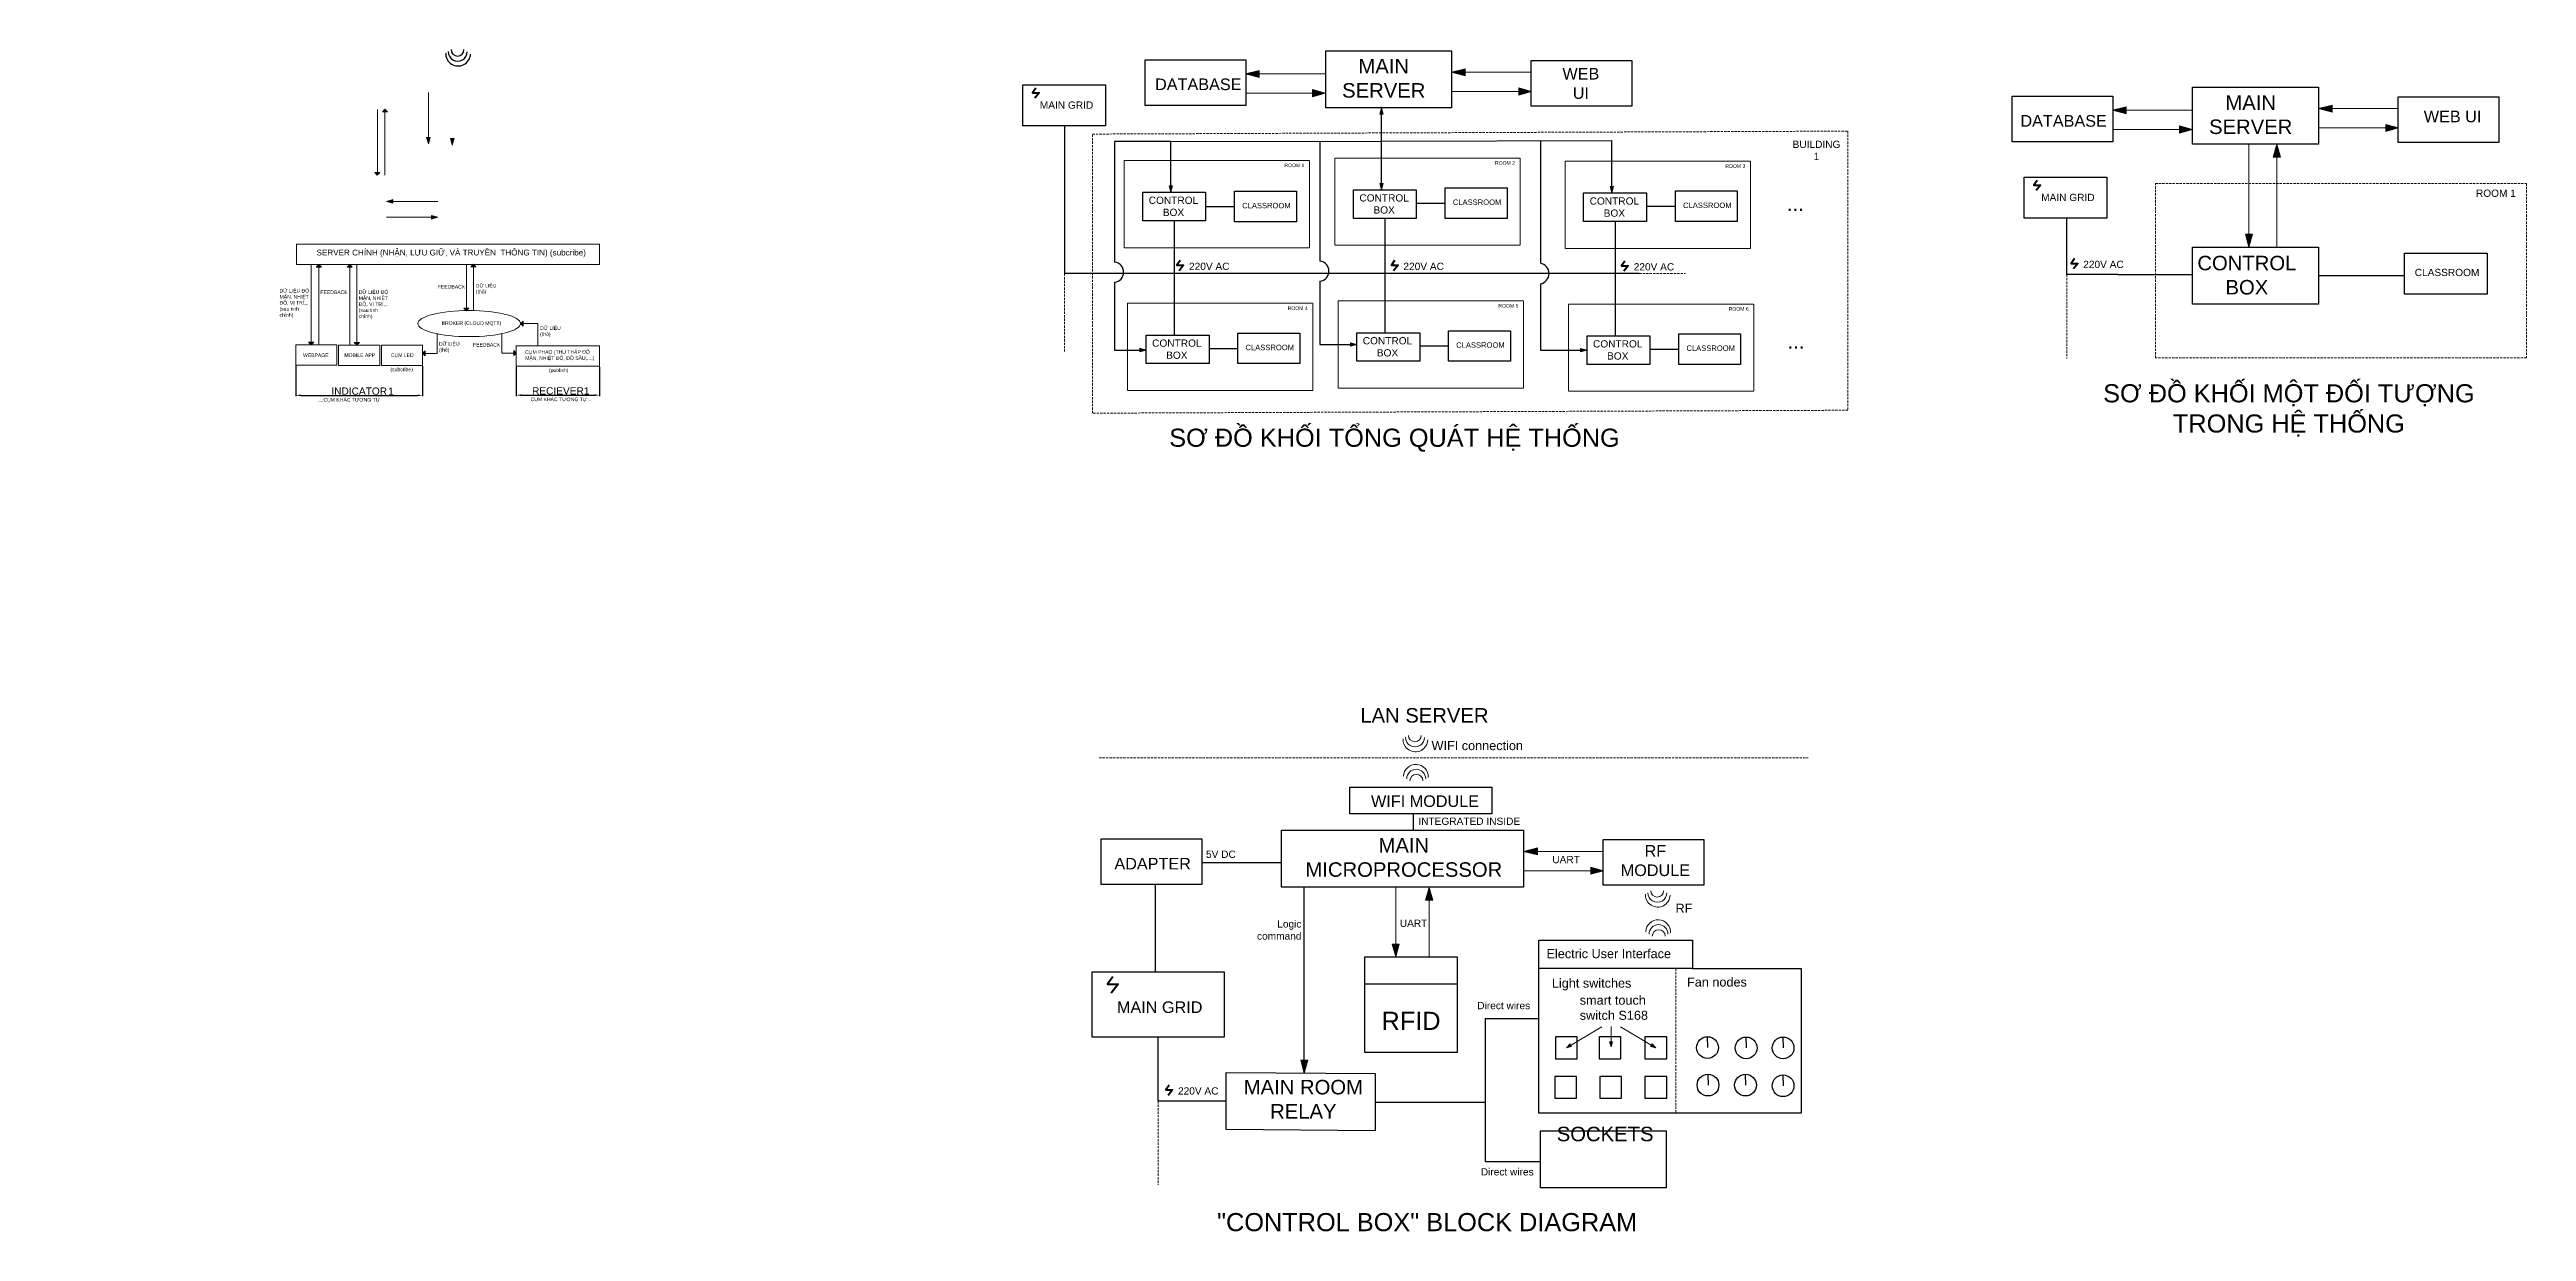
# Model space of a CAD drawing. Header units: millimetres. Extents: x 2894 to 6312, y 679 to 2309.
import ezdxf

# ---------------------------------------------------------------- set-up
doc = ezdxf.new("R2010")
doc.units = ezdxf.units.MM
doc.linetypes.add('DASHED', pattern=[0.75, 0.5, -0.25])
doc.linetypes.add('HIDDEN2', pattern=[4.7625, 3.175, -1.5875])
doc.styles.get("Standard").update_dxf_attribs({"font": 'arial.ttf'})
doc.dimstyles.new('ISO-25', dxfattribs={"dimtxt": 2.5, "dimasz": 2.5, "dimexe": 1.25, "dimexo": 0.625, "dimtad": 1, "dimtxsty": 'Standard', "dimcen": 2.5, "dimadec": 0, "dimazin": 0, "dimtfac": 1, "dimtmove": 0, "dimatfit": 3, "dimfxl": 1, "dimarcsym": 0})
pattern_1 = [(0, (0, 56.209), (0, 6.985), [5.08, -1.905]), (90, (0, 56.209), (-6.985, 4e-16), [5.08, -1.905])]
pattern_2 = [(90, (0, -11.1318), (-1.27, 2e-16), [])]

# ---------------------------------------------------------------- blocks, each defined once
blk = doc.blocks.new('*D31')
at = {"color": 0, "lineweight": -2, "transparency": 16777216}
for p, q in [((3233.5, 1873), (3233.5, 1831)), ((3408.5, 1873), (3408.5, 1831)), ((3240.5, 1832.2), (3401.5, 1832.2))]:
    blk.add_line(p, q, dxfattribs=at)
at = {"color": 0, "transparency": 16777216}
for points in [[(3240.5, 1833.4), (3240.5, 1831.1), (3233.5, 1832.2)], [(3401.5, 1833.4), (3401.5, 1831.1), (3408.5, 1832.2)]]:
    blk.add_solid(points, dxfattribs=at)
at = {"layer": 'Defpoints', "color": 0, "transparency": 16777216}
for p in [(3233.5, 1873.7), (3408.5, 1873.7), (3408.5, 1832.2)]:
    blk.add_point(p, dxfattribs=at)
at = {"color": 0, "lineweight": 5, "transparency": 16777216, "insert": (3321, 1838), "char_height": 10, "attachment_point": 5}
blk.add_mtext('INDICATOR', dxfattribs=at)
blk = doc.blocks.new('*D32')
at = {"color": 0, "lineweight": -2, "transparency": 16777216}
for p, q in [((3537.7, 1871.7), (3537.7, 1831.3)), ((3652.8, 1871.7), (3652.8, 1831.3)), ((3544.7, 1832.5), (3645.8, 1832.5))]:
    blk.add_line(p, q, dxfattribs=at)
at = {"color": 0, "transparency": 16777216}
for points in [[(3544.7, 1833.7), (3544.7, 1831.4), (3537.7, 1832.5)], [(3645.8, 1833.7), (3645.8, 1831.4), (3652.8, 1832.5)]]:
    blk.add_solid(points, dxfattribs=at)
at = {"layer": 'Defpoints', "color": 0, "transparency": 16777216}
for p in [(3537.7, 1872.3), (3652.8, 1872.3), (3652.8, 1832.5)]:
    blk.add_point(p, dxfattribs=at)
at = {"color": 0, "lineweight": 5, "transparency": 16777216, "insert": (3595.2, 1838.3), "char_height": 10, "attachment_point": 5}
blk.add_mtext('RECIEVER', dxfattribs=at)

msp = doc.modelspace()

# ---------------------------------------------------------------- hatches: boundary and pattern name
at = {"lineweight": 5}
h = msp.add_hatch(color=256, dxfattribs=at)
h.dxf.hatch_style = 1
h.paths.add_polyline_path([(4563.039, 2270.592), (4544.021, 2275.633), (4563.039, 2275.633)])
h.paths.add_polyline_path([(4563.039, 2275.633), (4544.021, 2275.633), (4563.039, 2280.497)])
h = msp.add_hatch(color=256, dxfattribs=at)
h.dxf.hatch_style = 1
h.paths.add_polyline_path([(4847.428, 2272.826), (4828.41, 2277.867), (4847.428, 2277.867)])
h.paths.add_polyline_path([(4847.428, 2277.867), (4828.41, 2277.867), (4847.428, 2282.731)])
h = msp.add_hatch(color=256, dxfattribs=at)
h.dxf.hatch_style = 1
h.paths.add_polyline_path([(4921.134, 2256.344), (4938.766, 2251.302), (4921.134, 2251.302)])
h.paths.add_polyline_path([(4921.134, 2251.302), (4938.766, 2251.302), (4921.134, 2246.439)])
h = msp.add_hatch(color=256, dxfattribs=at)
h.dxf.hatch_style = 1
h.paths.add_polyline_path([(3360.073, 2223.246), (3356.537, 2226.781), (3356.537, 2223.246)])
h.paths.add_polyline_path([(3356.537, 2223.246), (3356.537, 2226.781), (3353.001, 2223.246)])
h = msp.add_hatch(color=256, dxfattribs=at)
h.dxf.hatch_style = 1
h.paths.add_polyline_path([(4636.745, 2254.11), (4654.377, 2249.068), (4636.745, 2249.068)])
h.paths.add_polyline_path([(4636.745, 2249.068), (4654.377, 2249.068), (4636.745, 2244.205)])
h = msp.add_hatch(color=256, dxfattribs=at)
h.dxf.hatch_style = 1
h.paths.add_polyline_path([(4729.132, 2219.87), (4731.653, 2228.685), (4731.653, 2219.87)])
h.paths.add_polyline_path([(4731.653, 2219.87), (4731.653, 2228.685), (4734.085, 2219.87)])
h = msp.add_hatch(color=256, dxfattribs=at)
h.dxf.hatch_style = 1
h.paths.add_polyline_path([(5759.396, 2220.415), (5740.378, 2225.456), (5759.396, 2225.456)])
h.paths.add_polyline_path([(5759.396, 2225.456), (5740.378, 2225.456), (5759.396, 2230.32)])
h = msp.add_hatch(color=256, dxfattribs=at)
h.dxf.hatch_style = 1
h.paths.add_polyline_path([(6043.785, 2222.649), (6024.767, 2227.69), (6043.785, 2227.69)])
h.paths.add_polyline_path([(6043.785, 2227.69), (6024.767, 2227.69), (6043.785, 2232.554)])
h = msp.add_hatch(color=256, dxfattribs=at)
h.dxf.hatch_style = 1
h.paths.add_polyline_path([(3418.95, 2187.873), (3416.429, 2179.057), (3416.429, 2187.873)])
h.paths.add_polyline_path([(3416.429, 2187.873), (3416.429, 2179.057), (3413.998, 2187.873)])
h = msp.add_hatch(color=256, dxfattribs=at)
h.dxf.hatch_style = 1
h.paths.add_polyline_path([(5833.102, 2203.933), (5850.734, 2198.891), (5833.102, 2198.891)])
h.paths.add_polyline_path([(5833.102, 2198.891), (5850.734, 2198.891), (5833.102, 2194.028)])
h = msp.add_hatch(color=256, dxfattribs=at)
h.dxf.hatch_style = 1
h.paths.add_polyline_path([(6117.491, 2206.167), (6135.123, 2201.125), (6117.491, 2201.125)])
h.paths.add_polyline_path([(6117.491, 2201.125), (6135.123, 2201.125), (6117.491, 2196.262)])
h = msp.add_hatch(color=256, dxfattribs=at)
h.dxf.hatch_style = 1
h.paths.add_polyline_path([(3452.024, 2186.34), (3449.503, 2177.524), (3449.503, 2186.34)])
h.paths.add_polyline_path([(3449.503, 2186.34), (3449.503, 2177.524), (3447.072, 2186.34)])
h = msp.add_hatch(color=256, dxfattribs=at)
h.dxf.hatch_style = 1
h.paths.add_polyline_path([(5962.206, 2160.877), (5967.248, 2178.508), (5967.248, 2160.877)])
h.paths.add_polyline_path([(5967.248, 2160.877), (5967.248, 2178.508), (5972.111, 2160.877)])
h = msp.add_hatch(color=256, dxfattribs=at)
h.dxf.hatch_style = 1
h.paths.add_polyline_path([(3349.496, 2139.486), (3345.96, 2135.951), (3345.96, 2139.486)])
h.paths.add_polyline_path([(3345.96, 2139.486), (3345.96, 2135.951), (3342.425, 2139.486)])
h = msp.add_hatch(color=256, dxfattribs=at)
h.dxf.hatch_style = 1
h.paths.add_polyline_path([(4443.606, 2121.178), (4441.085, 2112.362), (4441.085, 2121.178)])
h.paths.add_polyline_path([(4441.085, 2121.178), (4441.085, 2112.362), (4438.653, 2121.178)])
h = msp.add_hatch(color=256, dxfattribs=at)
h.dxf.hatch_style = 1
h.paths.add_polyline_path([(4734.319, 2124.459), (4731.798, 2115.643), (4731.798, 2124.459)])
h.paths.add_polyline_path([(4731.798, 2124.459), (4731.798, 2115.643), (4729.367, 2124.459)])
h = msp.add_hatch(color=256, dxfattribs=at)
h.dxf.hatch_style = 1
h.paths.add_polyline_path([(5052.062, 2120.169), (5049.542, 2111.353), (5049.542, 2120.169)])
h.paths.add_polyline_path([(5049.542, 2120.169), (5049.542, 2111.353), (5047.11, 2120.169)])
h = msp.add_hatch(color=256, dxfattribs=at)
h.dxf.hatch_style = 1
h.paths.add_polyline_path([(3367.637, 2097.214), (3358.821, 2099.734), (3367.637, 2099.734)])
h.paths.add_polyline_path([(3367.637, 2099.734), (3358.821, 2099.734), (3367.637, 2102.166)])
h = msp.add_hatch(color=256, dxfattribs=at)
h.dxf.hatch_style = 1
h.paths.add_polyline_path([(3420.87, 2080.374), (3429.686, 2077.853), (3420.87, 2077.853)])
h.paths.add_polyline_path([(3420.87, 2077.853), (3429.686, 2077.853), (3420.87, 2075.421)])
h = msp.add_hatch(color=256, dxfattribs=at)
h.dxf.hatch_style = 1
h.paths.add_polyline_path([(5933.85, 2054.409), (5928.808, 2036.778), (5928.808, 2054.409)])
h.paths.add_polyline_path([(5928.808, 2054.409), (5928.808, 2036.778), (5923.944, 2054.409)])
h = msp.add_hatch()
h.set_pattern_fill('ANGLE', color=256)
h.set_pattern_definition(pattern_1)
h.paths.add_polyline_path([(2894.459, 2025.224), (2894.091, 2025.311), (2894.077, 2025.311), (2894.077, 2023.311)])
h.paths.add_polyline_path([(2894.077, 2025.311), (2893.677, 2025.311), (2894.077, 2023.311)])
h = msp.add_hatch()
h.set_pattern_fill('ANGLE', color=256)
h.set_pattern_definition(pattern_1)
h.paths.add_polyline_path([(2910.678, 2033.32), (2911.078, 2033.32), (2911.078, 2035.32)])
h.paths.add_polyline_path([(2911.078, 2035.32), (2911.078, 2033.32), (2911.478, 2033.32)])
h = msp.add_hatch()
h.set_pattern_fill('ANGLE', color=256)
h.set_pattern_definition([(0, (0, 28.958), (0, 6.985), [5.08, -1.905]), (90, (0, 28.958), (-6.985, 4e-16), [5.08, -1.905])])
h.paths.add_polyline_path([(3188.168, 2015.073), (3187.368, 2015.073), (3187.768, 2013.073)])
h = msp.add_hatch(color=256, dxfattribs=at)
h.dxf.hatch_style = 1
h.paths.add_polyline_path([(3268.84, 2009.107), (3265.304, 2012.643), (3265.304, 2009.107)])
h.paths.add_polyline_path([(3265.304, 2009.107), (3265.304, 2012.643), (3261.769, 2009.107)])
h = msp.add_hatch(color=256, dxfattribs=at)
h.dxf.hatch_style = 1
h.paths.add_polyline_path([(3311.44, 2009.107), (3307.904, 2012.643), (3307.904, 2009.107)])
h.paths.add_polyline_path([(3307.904, 2009.107), (3307.904, 2012.643), (3304.369, 2009.107)])
h = msp.add_hatch(color=256, dxfattribs=at)
h.dxf.hatch_style = 1
h.paths.add_polyline_path([(3482.172, 2009.476), (3478.637, 2013.012), (3478.637, 2009.476)])
h.paths.add_polyline_path([(3478.637, 2009.476), (3478.637, 2013.012), (3475.101, 2009.476)])
h = msp.add_hatch(color=256, dxfattribs=at)
h.dxf.hatch_style = 1
h.paths.add_polyline_path([(3472.512, 1952.54), (3468.976, 1949.004), (3468.976, 1952.54)])
h.paths.add_polyline_path([(3468.976, 1952.54), (3468.976, 1949.004), (3465.441, 1952.54)])
h = msp.add_hatch(color=256, dxfattribs=at)
h.dxf.hatch_style = 1
h.paths.add_polyline_path([(3547.184, 1934.76), (3543.648, 1931.225), (3547.184, 1931.225)])
h.paths.add_polyline_path([(3547.184, 1931.225), (3543.648, 1931.225), (3547.184, 1927.689)])
h = msp.add_hatch(color=256, dxfattribs=at)
h.dxf.hatch_style = 1
h.paths.add_polyline_path([(3258.263, 1905.467), (3254.728, 1901.931), (3254.728, 1905.467)])
h.paths.add_polyline_path([(3254.728, 1905.467), (3254.728, 1901.931), (3251.192, 1905.467)])
h = msp.add_hatch()
h.set_pattern_fill('ANSI31', color=256, scale=0.4, angle=45)
h.set_pattern_definition(pattern_2)
h.paths.add_polyline_path([(3289.434, 1905.858), (3280.934, 1905.858), (3280.934, 1899.625), (3289.434, 1899.625), (3297.934, 1899.625), (3314.934, 1899.625), (3314.934, 1905.858)], flags=16)
h.paths.add_polyline_path([(3289.434, 1905.858), (3280.934, 1905.858), (3280.934, 1899.625), (3289.434, 1899.625), (3314.934, 1899.625), (3314.934, 1905.858)])
h = msp.add_hatch()
h.set_pattern_fill('ANSI31', color=256, scale=0.4, angle=45)
h.set_pattern_definition(pattern_2)
h.paths.add_polyline_path([(3314.934, 1899.625), (3314.934, 1905.858), (3289.434, 1905.858), (3280.934, 1905.858), (3280.934, 1899.625), (3289.434, 1899.625), (3297.934, 1899.625)], flags=17)
h.paths.add_polyline_path([(3314.934, 1899.625), (3314.934, 1905.858), (3289.434, 1905.858), (3280.934, 1905.858), (3280.934, 1899.625), (3289.434, 1899.625)], flags=17)
h = msp.add_hatch(color=256, dxfattribs=at)
h.dxf.hatch_style = 1
h.paths.add_polyline_path([(3321.278, 1905.26), (3317.743, 1901.724), (3317.743, 1905.26)])
h.paths.add_polyline_path([(3317.743, 1905.26), (3317.743, 1901.724), (3314.207, 1905.26)])
h = msp.add_hatch(color=256, dxfattribs=at)
h.dxf.hatch_style = 1
h.paths.add_polyline_path([(3412, 1893.724), (3408.465, 1890.188), (3412, 1890.188)])
h.paths.add_polyline_path([(3412, 1890.188), (3408.465, 1890.188), (3412, 1886.653)])
h = msp.add_hatch(color=256, dxfattribs=at)
h.dxf.hatch_style = 1
h.paths.add_polyline_path([(3534.181, 1894.139), (3537.716, 1890.603), (3534.181, 1890.603)])
h.paths.add_polyline_path([(3534.181, 1890.603), (3537.716, 1890.603), (3534.181, 1887.068)])
h = msp.add_hatch(color=256, dxfattribs=at)
h.dxf.hatch_style = 1
h.paths.add_polyline_path([(4398.092, 1897.188), (4406.908, 1894.668), (4398.092, 1894.668)])
h.paths.add_polyline_path([(4398.092, 1894.668), (4406.908, 1894.668), (4398.092, 1892.236)])
h = msp.add_hatch(color=256, dxfattribs=at)
h.dxf.hatch_style = 1
h.paths.add_polyline_path([(4688.782, 1904.83), (4697.598, 1902.31), (4688.782, 1902.31)])
h.paths.add_polyline_path([(4688.782, 1902.31), (4697.598, 1902.31), (4688.782, 1899.878)])
h = msp.add_hatch(color=256, dxfattribs=at)
h.dxf.hatch_style = 1
h.paths.add_polyline_path([(5006.584, 1897.087), (5015.4, 1894.567), (5006.584, 1894.567)])
h.paths.add_polyline_path([(5006.584, 1894.567), (5015.4, 1894.567), (5006.584, 1892.135)])
at = {"ltscale": 0.3}
h = msp.add_hatch(dxfattribs=at)
h.set_pattern_fill('ANGLE', color=256)
h.set_pattern_definition([(0, (-223.854, 351.713), (0, 6.985), [5.08, -1.905]), (90, (-223.854, 351.713), (-6.985, 4e-16), [5.08, -1.905])])
h.paths.add_polyline_path([(3247.48, 1775.707), (3246.916, 1775.575), (3247.662, 1773.893)])
h = msp.add_hatch(dxfattribs=at)
h.set_pattern_fill('ANGLE', color=256)
h.set_pattern_definition([(0, (-204.854, 351.713), (0, 6.985), [5.08, -1.905]), (90, (-204.854, 351.713), (-6.985, 4e-16), [5.08, -1.905])])
h.paths.add_polyline_path([(3266.48, 1775.707), (3265.916, 1775.575), (3266.662, 1773.893)])
at = {"lineweight": 5}
h = msp.add_hatch(color=256, dxfattribs=at)
h.dxf.hatch_style = 1
h.paths.add_polyline_path([(4946.818, 1198.062), (4927.799, 1203.104), (4946.818, 1203.104)])
h.paths.add_polyline_path([(4946.818, 1203.104), (4927.799, 1203.104), (4946.818, 1207.967)])
h = msp.add_hatch(color=256, dxfattribs=at)
h.dxf.hatch_style = 1
h.paths.add_polyline_path([(5020.524, 1181.58), (5038.156, 1176.539), (5020.524, 1176.539)])
h.paths.add_polyline_path([(5020.524, 1176.539), (5038.156, 1176.539), (5020.524, 1171.675)])
h = msp.add_hatch(color=256, dxfattribs=at)
h.dxf.hatch_style = 1
h.paths.add_polyline_path([(4792.448, 1135.903), (4797.489, 1153.535), (4797.489, 1135.903)])
h.paths.add_polyline_path([(4797.489, 1135.903), (4797.489, 1153.535), (4802.353, 1135.903)])
h = msp.add_hatch(color=256, dxfattribs=at)
h.dxf.hatch_style = 1
h.paths.add_polyline_path([(4756.449, 1075.23), (4751.407, 1057.598), (4751.407, 1075.23)])
h.paths.add_polyline_path([(4751.407, 1075.23), (4751.407, 1057.598), (4746.543, 1075.23)])
h = msp.add_hatch(color=256, dxfattribs=at)
h.dxf.hatch_style = 1
h.paths.add_polyline_path([(4993.991, 934.079), (4986.898, 932.209), (4992.961, 935.812)])
h.paths.add_polyline_path([(4992.961, 935.812), (4986.898, 932.209), (4991.967, 937.485)])
h = msp.add_hatch(color=256, dxfattribs=at)
h.dxf.hatch_style = 1
h.paths.add_polyline_path([(5050.558, 940.466), (5048.542, 933.413), (5048.542, 940.466)])
h.paths.add_polyline_path([(5048.542, 940.466), (5048.542, 933.413), (5046.596, 940.466)])
h = msp.add_hatch(color=256, dxfattribs=at)
h.dxf.hatch_style = 1
h.paths.add_polyline_path([(5103.092, 934.079), (5110.185, 932.209), (5104.122, 935.812)])
h.paths.add_polyline_path([(5104.122, 935.812), (5110.185, 932.209), (5105.116, 937.485)])
h = msp.add_hatch(color=256, dxfattribs=at)
h.dxf.hatch_style = 1
h.paths.add_polyline_path([(4630.113, 914.97), (4625.071, 897.338), (4625.071, 914.97)])
h.paths.add_polyline_path([(4625.071, 914.97), (4625.071, 897.338), (4620.208, 914.97)])

# ---------------------------------------------------------------- linework, layer by layer
for p, q in [((4544.021, 2275.633), (4563.039, 2280.508)), ((4544.021, 2275.633), (4654.377, 2275.633)), ((4544.021, 2275.633), (4563.039, 2270.758)), ((4563.039, 2280.508), (4563.039, 2270.758)), ((4828.41, 2277.867), (4847.428, 2282.742)), ((4828.41, 2277.867), (4938.766, 2277.867)), ((4828.41, 2277.867), (4847.428, 2272.992)), ((4847.428, 2282.742), (4847.428, 2272.992)), ((4938.766, 2251.302), (4921.134, 2256.177)), ((4921.134, 2246.427), (4921.134, 2256.177)), ((3346.044, 2135.797), (3346.044, 2226.662)), ((3356.537, 2226.781), (3353.001, 2223.246)), ((3353.001, 2223.246), (3360.073, 2223.246)), ((3356.478, 2135.916), (3356.478, 2226.412)), ((3356.537, 2226.781), (3360.073, 2223.246)), ((3416.429, 2179.057), (3416.429, 2249.923)), ((4654.377, 2249.068), (4544.021, 2249.068)), ((4654.377, 2249.068), (4636.745, 2253.943)), ((4636.745, 2244.193), (4636.745, 2253.943)), ((4654.377, 2249.068), (4636.745, 2244.193)), ((4731.653, 2228.685), (4729.216, 2219.87)), ((4731.653, 2228.685), (4734.091, 2219.87)), ((4938.766, 2251.302), (4828.41, 2251.302)), ((4938.766, 2251.302), (4921.134, 2246.427)), ((5740.378, 2225.456), (5759.396, 2230.331)), ((5740.378, 2225.456), (5850.734, 2225.456)), ((5740.378, 2225.456), (5759.396, 2220.581)), ((5759.396, 2230.331), (5759.396, 2220.581)), ((6024.767, 2227.69), (6043.785, 2232.565)), ((6024.767, 2227.69), (6135.123, 2227.69)), ((6024.767, 2227.69), (6043.785, 2222.815)), ((6043.785, 2232.565), (6043.785, 2222.815)), ((3416.429, 2179.057), (3413.992, 2187.873)), ((3413.992, 2187.873), (3418.867, 2187.873)), ((3416.429, 2179.057), (3418.867, 2187.873)), ((4734.091, 2219.87), (4729.216, 2219.87)), ((5850.734, 2198.891), (5740.378, 2198.891)), ((5850.734, 2198.891), (5833.102, 2203.766)), ((5833.102, 2194.016), (5833.102, 2203.766)), ((5850.734, 2198.891), (5833.102, 2194.016)), ((6135.123, 2201.125), (6024.767, 2201.125)), ((6135.123, 2201.125), (6117.491, 2206)), ((6117.491, 2196.25), (6117.491, 2206)), ((6135.123, 2201.125), (6117.491, 2196.25)), ((3449.503, 2177.524), (3447.066, 2186.34)), ((3447.066, 2186.34), (3451.941, 2186.34)), ((3449.503, 2177.524), (3451.941, 2186.34)), ((5928.808, 2036.778), (5928.808, 2178.508)), ((5967.248, 2178.508), (5962.373, 2160.877)), ((5972.123, 2160.877), (5962.373, 2160.877)), ((5967.248, 2178.508), (5967.248, 2036.778)), ((5967.248, 2178.508), (5972.123, 2160.877)), ((3345.96, 2135.951), (3342.425, 2139.486)), ((3342.425, 2139.486), (3349.496, 2139.486)), ((3345.96, 2135.951), (3349.496, 2139.486)), ((4441.085, 2112.362), (4438.648, 2121.178)), ((4438.648, 2121.178), (4443.523, 2121.178)), ((4441.085, 2112.362), (4443.523, 2121.178)), ((4731.798, 2115.643), (4729.361, 2124.459)), ((4729.361, 2124.459), (4734.236, 2124.459)), ((4731.798, 2115.643), (4734.236, 2124.459)), ((5049.542, 2111.353), (5047.104, 2120.169)), ((5047.104, 2120.169), (5051.979, 2120.169)), ((5049.542, 2111.353), (5051.979, 2120.169)), ((3358.821, 2099.734), (3367.637, 2102.172)), ((3358.821, 2099.734), (3429.686, 2099.734)), ((3358.821, 2099.734), (3367.637, 2097.297)), ((3367.637, 2102.172), (3367.637, 2097.297)), ((3429.686, 2077.853), (3358.821, 2077.853)), ((3429.686, 2077.853), (3420.87, 2080.29)), ((3420.87, 2075.415), (3420.87, 2080.29)), ((3429.686, 2077.853), (3420.87, 2075.415)), ((5928.808, 2036.778), (5923.933, 2054.409)), ((5923.933, 2054.409), (5933.683, 2054.409)), ((5928.808, 2036.778), (5933.683, 2054.409)), ((3254.811, 1901.777), (3254.811, 2012.643)), ((3265.304, 2012.643), (3261.769, 2009.107)), ((3261.769, 2009.107), (3268.84, 2009.107)), ((3265.246, 1901.777), (3265.246, 2012.274)), ((3265.304, 2012.643), (3268.84, 2009.107)), ((3307.904, 2012.643), (3304.369, 2009.107)), ((3304.369, 2009.107), (3311.44, 2009.107)), ((3307.846, 1901.57), (3307.846, 2012.274)), ((3307.904, 2012.643), (3311.44, 2009.107)), ((3317.826, 1901.57), (3317.826, 2012.643)), ((3469.06, 1948.85), (3469.06, 2012.643)), ((3478.637, 2013.012), (3475.101, 2009.476)), ((3475.101, 2009.476), (3482.172, 2009.476)), ((3478.578, 1949.074), (3478.578, 2012.643)), ((3478.637, 2013.012), (3482.172, 2009.476)), ((3468.976, 1949.004), (3465.441, 1952.54)), ((3465.441, 1952.54), (3472.512, 1952.54)), ((3468.976, 1949.004), (3472.512, 1952.54)), ((3428.432, 1916.909), (3428.432, 1890.164)), ((3517.749, 1917.325), (3517.749, 1890.579)), ((3543.648, 1931.225), (3547.184, 1934.76)), ((3543.648, 1931.225), (3567.375, 1931.225)), ((3543.648, 1931.225), (3547.184, 1927.689)), ((3547.184, 1927.689), (3547.184, 1934.76)), ((3567.375, 1931.225), (3567.375, 1900.448)), ((3254.728, 1901.931), (3251.192, 1905.467)), ((3251.192, 1905.467), (3258.263, 1905.467)), ((3254.728, 1901.931), (3258.263, 1905.467)), ((3317.743, 1901.724), (3314.207, 1905.26)), ((3314.207, 1905.26), (3321.278, 1905.26)), ((3317.743, 1901.724), (3321.278, 1905.26)), ((3408.465, 1890.188), (3412, 1893.724)), ((3408.465, 1890.188), (3412, 1886.653)), ((3428.432, 1890.164), (3408.53, 1890.164)), ((3412, 1886.653), (3412, 1893.724)), ((3517.749, 1890.579), (3537.651, 1890.579)), ((3537.716, 1890.603), (3534.181, 1894.139)), ((3534.181, 1887.068), (3534.181, 1894.139)), ((3537.716, 1890.603), (3534.181, 1887.068)), ((4406.908, 1894.668), (4398.092, 1897.105)), ((4398.092, 1892.23), (4398.092, 1897.105)), ((4406.908, 1894.668), (4398.092, 1892.23)), ((4697.598, 1902.31), (4688.782, 1904.747)), ((4688.782, 1899.872), (4688.782, 1904.747)), ((4697.598, 1902.31), (4688.782, 1899.872)), ((5015.4, 1894.567), (5006.584, 1897.004)), ((5006.584, 1892.129), (5006.584, 1897.004)), ((5015.4, 1894.567), (5006.584, 1892.129)), ((4927.799, 1203.104), (4946.818, 1207.979)), ((4927.799, 1203.104), (5038.156, 1203.104)), ((4927.799, 1203.104), (4946.818, 1198.229)), ((4946.818, 1207.979), (4946.818, 1198.229)), ((5038.156, 1176.539), (4927.799, 1176.539)), ((5038.156, 1176.539), (5020.524, 1181.414)), ((5020.524, 1171.664), (5020.524, 1181.414)), ((5038.156, 1176.539), (5020.524, 1171.664)), ((4751.407, 1075.23), (4751.407, 1153.535)), ((4797.489, 1153.535), (4792.614, 1135.903)), ((4802.364, 1135.903), (4792.614, 1135.903)), ((4797.489, 1153.535), (4797.489, 1057.598)), ((4797.489, 1153.535), (4802.364, 1135.903)), ((4751.407, 1057.598), (4746.532, 1075.23)), ((4746.532, 1075.23), (4756.282, 1075.23)), ((4751.407, 1057.598), (4756.282, 1075.23)), ((4986.898, 932.209), (5035.634, 961.172)), ((5048.542, 933.413), (5048.542, 961.759)), ((5110.185, 932.209), (5061.449, 961.172)), ((4986.898, 932.209), (4991.965, 937.489)), ((4986.898, 932.209), (4993.957, 934.136)), ((4991.965, 937.489), (4993.957, 934.136)), ((5048.542, 933.413), (5046.592, 940.466)), ((5046.592, 940.466), (5050.492, 940.466)), ((5048.542, 933.413), (5050.492, 940.466)), ((5105.119, 937.489), (5103.126, 934.136)), ((5110.185, 932.209), (5103.126, 934.136)), ((5110.185, 932.209), (5105.119, 937.489)), ((4625.071, 897.338), (4620.196, 914.97)), ((4620.196, 914.97), (4629.946, 914.97)), ((4625.071, 897.338), (4629.946, 914.97))]:
    msp.add_line(p, q, dxfattribs=at)
at = {"linetype": 'Continuous', "lineweight": 30}
for p, q in [((4731.798, 2124.459), (4731.651, 2230.406)), ((4441.085, 2182.327), (4731.717, 2182.733)), ((4441.085, 2121.178), (4441.085, 2182.327)), ((4731.717, 2182.733), (5049.542, 2183.733)), ((5049.542, 2120.169), (5049.542, 2183.733))]:
    msp.add_line(p, q, dxfattribs=at)
at = {"color": 1}
for p, q in [((4294.605, 2000.119), (4294.605, 2204.17)), ((4489.064, 2092.68), (4528.939, 2092.68)), ((4779.777, 2097.365), (4819.653, 2097.365)), ((5097.52, 2093.076), (5137.396, 2093.076)), ((4445.651, 2072.999), (4445.651, 2000.119)), ((4736.364, 2076.28), (4736.364, 2000.119)), ((5054.107, 2071.991), (5054.107, 2000.119)), ((5677.274, 1998.834), (5677.274, 2076.806)), ((5087.371, 2000.119), (4294.201, 2000.119)), ((4445.651, 2000.119), (4445.651, 1915.297)), ((4736.364, 2000.119), (4736.446, 1918.578)), ((5054.107, 2000.119), (5054.107, 1914.289)), ((5747.781, 1998.834), (5677.274, 1998.834)), ((5747.781, 1998.834), (5851.112, 1998.834)), ((6024.765, 1997.415), (6142.763, 1997.415)), ((4493.712, 1897.02), (4533.587, 1897.02)), ((4784.425, 1900.301), (4824.3, 1900.301)), ((5102.168, 1896.011), (5142.044, 1896.011)), ((4419.988, 1036.981), (4419.988, 1157.362)), ((4874.646, 972.828), (4947.995, 972.828)), ((4874.646, 972.828), (4874.646, 775.208)), ((4423.5, 858.685), (4423.475, 947.018)), ((4517.509, 858.685), (4423.475, 858.685)), ((4722.883, 857.266), (4874.646, 857.266)), ((4874.646, 775.208), (4951.104, 775.208))]:
    msp.add_line(p, q, dxfattribs=at)
at = {"lineweight": 30}
for p, q in [((4441.085, 2182.327), (4363.371, 2182.327)), ((4363.371, 2182.327), (4363.371, 2015.853)), ((4646.746, 2182.614), (4646.746, 2017.428)), ((4951.012, 2183.423), (4951.012, 2014.4)), ((4363.371, 1988.133), (4363.371, 1894.675)), ((4646.746, 1989.708), (4646.746, 1902.31)), ((4951.012, 1986.025), (4951.012, 1894.578)), ((4363.371, 1894.675), (4406.885, 1894.675)), ((4646.746, 1902.31), (4697.598, 1902.31)), ((4951.012, 1894.578), (5015.341, 1894.608))]:
    msp.add_line(p, q, dxfattribs=at)
at = {"color": 1, "linetype": 'HIDDEN2', "lineweight": 9}
msp.add_line((4294.201, 2000.119), (4294.201, 1892.856), dxfattribs=at)
at = {"color": 1, "linetype": 'HIDDEN2', "lineweight": 5}
msp.add_line((5054.107, 2000.119), (5151.117, 2000.119), dxfattribs=at)
at = {"color": 1, "linetype": 'HIDDEN2', "lineweight": 15}
for p, q in [((5677.274, 1998.834), (5677.274, 1883.272)), ((4423.5, 858.685), (4423.5, 743.123))]:
    msp.add_line(p, q, dxfattribs=at)
at = {"linetype": 'HIDDEN2', "lineweight": 13}
msp.add_line((4342.058, 1332.142), (5320.564, 1332.142), dxfattribs=at)
for p, q in [((4775.374, 1254.857), (4775.374, 1232.647)), ((5160.844, 1041.673), (5311.031, 1041.673)), ((4708.745, 1020.709), (4836.323, 1020.709)), ((5181.325, 947.481), (5181.612, 932.484)), ((5234.667, 947.074), (5234.954, 932.077)), ((5285.58, 947.074), (5285.867, 932.077)), ((5182.027, 895.786), (5182.314, 880.789)), ((5233.804, 895.786), (5234.091, 880.789)), ((5285.58, 894.924), (5285.867, 879.927))]:
    msp.add_line(p, q)
at = {"color": 175, "lineweight": 30, "true_color": 0x4554a5}
msp.add_line((4483.239, 1187.96), (4593.595, 1187.96), dxfattribs=at)
at = {"color": 177, "lineweight": 25, "true_color": 0x293189}
msp.add_line((4625.031, 897.338), (4625.031, 1154.631), dxfattribs=at)
at = {"linetype": 'HIDDEN2', "lineweight": 9}
msp.add_line((5137.922, 1041.673), (5137.922, 842.014), dxfattribs=at)
at = {"lineweight": 30}
for points in [[(4405.478, 2295.106), (4544.401, 2295.106), (4544.401, 2232.126), (4405.478, 2232.126)], [(4654.757, 2307.411), (4828.41, 2307.411), (4828.41, 2228.685), (4654.757, 2228.685)], [(4938.385, 2294.309), (5077.307, 2294.309), (5077.307, 2231.329), (4938.385, 2231.329)], [(5851.114, 2257.234), (6024.767, 2257.234), (6024.767, 2178.508), (5851.114, 2178.508)], [(5601.835, 2244.929), (5740.757, 2244.929), (5740.757, 2181.949), (5601.835, 2181.949)], [(6134.742, 2244.132), (6273.664, 2244.132), (6273.664, 2181.152), (6134.742, 2181.152)], [(4402.237, 2112.362), (4489.064, 2112.362), (4489.064, 2072.999), (4402.237, 2072.999)], [(4528.939, 2113.765), (4614.275, 2113.765), (4614.275, 2071.595), (4528.939, 2071.595)], [(4692.95, 2115.643), (4779.777, 2115.643), (4779.777, 2076.28), (4692.95, 2076.28)], [(4819.653, 2118.45), (4904.988, 2118.45), (4904.988, 2076.28), (4819.653, 2076.28)], [(5010.694, 2111.353), (5097.52, 2111.353), (5097.52, 2071.991), (5010.694, 2071.991)], [(5137.396, 2114.161), (5222.731, 2114.161), (5222.731, 2071.991), (5137.396, 2071.991)], [(5851.112, 2036.778), (6024.765, 2036.778), (6024.765, 1958.052), (5851.112, 1958.052)], [(6143.528, 2028.154), (6257.308, 2028.154), (6257.308, 1971.927), (6143.528, 1971.927)], [(4406.885, 1915.297), (4493.712, 1915.297), (4493.712, 1875.935), (4406.885, 1875.935)], [(4533.587, 1918.105), (4618.923, 1918.105), (4618.923, 1875.935), (4533.587, 1875.935)], [(4697.598, 1918.578), (4784.425, 1918.578), (4784.425, 1879.216), (4697.598, 1879.216)], [(4824.3, 1921.386), (4909.636, 1921.386), (4909.636, 1879.216), (4824.3, 1879.216)], [(5015.341, 1914.289), (5102.168, 1914.289), (5102.168, 1874.926), (5015.341, 1874.926)], [(5142.044, 1917.096), (5227.379, 1917.096), (5227.379, 1874.926), (5142.044, 1874.926)], [(4687.887, 1291.799), (4884.223, 1291.799), (4884.223, 1254.857), (4687.887, 1254.857)], [(4593.595, 1232.647), (4927.799, 1232.647), (4927.799, 1153.922), (4593.595, 1153.922)], [(4344.696, 1220.343), (4483.619, 1220.343), (4483.619, 1157.362), (4344.696, 1157.362)], [(5037.774, 1219.545), (5176.697, 1219.545), (5176.697, 1156.565), (5037.774, 1156.565)], [(4517.509, 898.048), (4722.883, 896.629), (4722.883, 817.903), (4517.509, 819.322)], [(4951.104, 817.929), (5124.757, 817.929), (5124.757, 739.203), (4951.104, 739.203)]]:
    msp.add_lwpolyline(points, close=True, dxfattribs=at)
at = {"color": 1, "lineweight": 30}
for points in [[(4236.878, 2260.397), (4350.659, 2260.397), (4350.659, 2204.17), (4236.878, 2204.17)], [(5618.71, 2133.032), (5732.491, 2133.032), (5732.491, 2076.806), (5618.71, 2076.806)], [(4332.45, 1036.981), (4514.5, 1036.981), (4514.5, 947.018), (4332.45, 947.018)]]:
    msp.add_lwpolyline(points, close=True, dxfattribs=at)
at = {"color": 55, "lineweight": 50, "true_color": 0x999b37}
for points in [[(4254.61, 2256.135), (4250.174, 2249.659), (4259.387, 2249.659), (4253.245, 2242.16)], [(5636.442, 2128.77), (5632.007, 2122.294), (5641.219, 2122.294), (5635.078, 2114.795)], [(4453.941, 2018.072), (4449.505, 2011.596), (4458.717, 2011.596), (4452.576, 2004.098)], [(4749.78, 2018.072), (4745.345, 2011.596), (4754.557, 2011.596), (4748.415, 2004.098)], [(5067.589, 2017.384), (5063.153, 2010.908), (5072.365, 2010.908), (5066.224, 2003.409)], [(5687.898, 2020.767), (5683.462, 2014.291), (5692.674, 2014.291), (5686.533, 2006.792)], [(4360.822, 1030.161), (4353.725, 1019.799), (4368.464, 1019.799), (4358.638, 1007.802)], [(4438.705, 880.618), (4434.27, 874.142), (4443.482, 874.142), (4437.34, 866.643)]]:
    msp.add_lwpolyline(points, dxfattribs=at)
at = {"linetype": 'HIDDEN2', "lineweight": 15}
msp.add_lwpolyline([(4333.033, 2192.623), (5375.328, 2196.684), (5375.328, 1811.675), (4333.033, 1807.614)], close=True, dxfattribs=at)
at = {"linetype": 'DASHED', "lineweight": 5}
for points in [[(4376.528, 2156.259), (4632.559, 2156.259), (4632.559, 2035.927), (4376.528, 2035.927)], [(4667.241, 2159.54), (4923.272, 2159.54), (4923.272, 2039.207), (4667.241, 2039.207)], [(4984.984, 2155.251), (5241.016, 2155.251), (5241.016, 2034.918), (4984.984, 2034.918)], [(4381.175, 1959.195), (4637.207, 1959.195), (4637.207, 1838.862), (4381.175, 1838.862)], [(4671.888, 1962.476), (4927.92, 1962.476), (4927.92, 1842.143), (4671.888, 1842.143)], [(4989.632, 1958.187), (5245.663, 1958.187), (5245.663, 1837.854), (4989.632, 1837.854)]]:
    msp.add_lwpolyline(points, close=True, dxfattribs=at)
at = {"linetype": 'HIDDEN2', "lineweight": 5}
msp.add_lwpolyline([(5799.693, 2124.573), (6311.756, 2124.573), (6311.756, 1883.907), (5799.693, 1883.907)], close=True, dxfattribs=at)
at = {"lineweight": 9}
for points in [[(3234.254, 2040.756), (3652.777, 2040.756), (3652.777, 2012.643), (3234.254, 2012.643)], [(3233.453, 1901.777), (3290.343, 1901.777), (3290.343, 1873.664), (3233.453, 1873.664)], [(3292.511, 1901.57), (3349.402, 1901.57), (3349.402, 1873.457), (3292.511, 1873.457)], [(3351.574, 1901.506), (3408.465, 1901.506), (3408.465, 1873.393), (3351.574, 1873.393)], [(3537.651, 1900.448), (3652.812, 1900.448), (3652.812, 1872.335), (3537.651, 1872.335)]]:
    msp.add_lwpolyline(points, close=True, dxfattribs=at)
at = {"lineweight": 30}
msp.add_lwpolyline([(5311.031, 1041.673), (5311.031, 842.014), (4948.759, 842.014), (4948.759, 1080.692), (5160.844, 1080.692)], dxfattribs=at)
for points in [[(4948.759, 1080.692), (5160.844, 1080.692), (5160.844, 1041.673), (4948.759, 1041.673)], [(4708.745, 1057.598), (4836.323, 1057.598), (4836.323, 925.693), (4708.745, 925.693)], [(4971.898, 917.209), (5001.898, 917.209), (5001.898, 947.209), (4971.898, 947.209)], [(5031.973, 917.209), (5061.973, 917.209), (5061.973, 947.209), (5031.973, 947.209)], [(5095.324, 917.209), (5125.324, 917.209), (5125.324, 947.209), (5095.324, 947.209)], [(4970.806, 862.658), (5000.806, 862.658), (5000.806, 892.658), (4970.806, 892.658)], [(5033.065, 862.658), (5063.065, 862.658), (5063.065, 892.658), (5033.065, 892.658)], [(5095.324, 862.658), (5125.324, 862.658), (5125.324, 892.658), (5095.324, 892.658)]]:
    msp.add_lwpolyline(points, close=True)
for centre in [(5181.612, 932.484), (5234.954, 932.077), (5285.867, 932.077), (5182.314, 880.789), (5234.091, 880.789), (5285.867, 879.927)]:
    msp.add_circle(centre, 15)
for centre, radius, start, end in [((3457.478, 2303.668), 17.15, 177.616726, 357.616726), ((3457, 2306.329), 13.062, 179.519083, 359.519083), ((3456.669, 2309.19), 8.891, 180.706512, 0)]:
    msp.add_arc(centre, radius, start, end)
for centre, radius, start, end in [((4645.347, 2003.568), 13.93, 275.766417, 84.233583), ((4361.971, 2001.993), 13.93, 275.766417, 84.233583), ((4948.531, 2000.213), 14.403, 279.920172, 80.079828)]:
    msp.add_arc(centre, radius, start, end, dxfattribs=at)
at = {"lineweight": 0}
for centre, radius, start, end in [((4778.561, 1357.73), 17.15, 177.616726, 357.616726), ((4778.083, 1360.391), 13.062, 179.519083, 359.519083), ((4777.752, 1363.252), 8.891, 180.706512, 0), ((4779.153, 1306.001), 17.15, 357.616726, 177.616726), ((4779.631, 1303.34), 13.062, 359.519083, 179.519083), ((4779.962, 1300.479), 8.891, 0.706512, 180), ((5112.97, 1143.434), 17.15, 177.616726, 357.616726), ((5112.492, 1146.095), 13.062, 179.519083, 359.519083), ((5112.162, 1148.956), 8.891, 180.706512, 0), ((5113.563, 1091.705), 17.15, 357.616726, 177.616726), ((5114.041, 1089.044), 13.062, 359.519083, 179.519083), ((5114.371, 1086.183), 8.891, 0.706512, 180)]:
    msp.add_arc(centre, radius, start, end, dxfattribs=at)
at = {"lineweight": 9}
msp.add_ellipse((3472.85, 1931.215), major_axis=(-70.799, 0), ratio=0.25375309, dxfattribs=at)

# ---------------------------------------------------------------- texts
at = {"attachment_point": 1}
for s, width, gutter_width, heights, insert, char_height in [('\\pxqc;MAIN SERVER', 20, 12.5, [55.317], (4724.854, 2296.206), 20), ('\\pxqc;DATABASE', 20, 12.5, [55.317], (4468.932, 2269.272), 16), ('\\pxqc;WEB UI', 55.43303, 12.5, [55.317], (4979.141, 2283.879), 16), ('\\pxqc;MAIN SERVER', 20, 12.5, [55.317], (5921.211, 2246.029), 20), ('\\pxqc;WEB UI', 91.35103, 12.5, [55.317], (6164.135, 2224.928), 16), ('\\pxqc;DATABASE', 20, 12.5, [55.317], (5663.057, 2218.799), 16), ('ROOM 2', 90.41348, 12.5, [24.645], (4888.425, 2155.265), 5), ('\\pxqc;BUILDING 1', 20, 12.5, [55.317], (5322.028, 2183.473), 10), ('ROOM 1', 90.41348, 12.5, [24.645], (4597.711, 2151.984), 5), ('ROOM 3', 90.41348, 12.5, [24.645], (5206.168, 2150.975), 5), ('\\pxqc;CONTROL BOX', 20, 12.5, [55.317], (4434.652, 2106.321), 10), ('CLASSROOM', 90.41348, 12.5, [24.645], (4539.447, 2097.697), 7.5), ('\\pxqc;CONTROL BOX', 20, 12.5, [55.317], (4725.365, 2109.602), 10), ('CLASSROOM', 90.41348, 12.5, [24.645], (4830.16, 2102.381), 7.5), ('\\pxqc;CONTROL BOX', 20, 12.5, [55.317], (5043.109, 2105.313), 10), ('CLASSROOM', 90.41348, 12.5, [24.645], (5147.903, 2098.092), 7.5), ('\\pxqc;...', 20, 12.5, [55.317], (5292.8, 2106.592), 20), ('ROOM 1', 90.41348, 12.5, [24.645], (6242.061, 2116.021), 10), ('SERVER CHÍNH (NHẬN, LƯU GIỮ, VÀ TRUYỀN  THÔNG TIN) (subcribe)', 378.45562, 12.5, [0], (3262.133, 2033.175), 8), ('\\pxqc;CONTROL BOX', 20, 12.5, [55.317], (5915.942, 2024.696), 20), ('FEEDBACK', 43.5414, 12.5, [0], (3429.618, 1984.434), 5), ('DỮ LIỆU\\P(thô)', 43.5414, 12.5, [0], (3481.909, 1986.031), 5), ('CLASSROOM', 90.41348, 12.5, [24.645], (6157.537, 2006.729), 10), ('DỮ LIỆU ĐỘ MẶN, NHIỆT ĐỘ, VỊ TRÍ,.. (sau tinh  chỉnh)', 43.5414, 12.5, [0], (3211.044, 1979.022), 5), ('FEEDBACK', 43.5414, 12.5, [0], (3267.482, 1976.891), 5), ('DỮ LIỆU ĐỘ MẶN, NHIỆT ĐỘ, VỊ TRÍ,.. (sau tinh  chỉnh)', 43.5414, 12.5, [0], (3320.327, 1977.183), 5), ('ROOM 4', 90.41348, 12.5, [24.645], (4602.359, 1954.919), 5), ('ROOM 5', 90.41348, 12.5, [24.645], (4893.072, 1958.2), 5), ('ROOM 6', 90.41348, 12.5, [24.645], (5210.816, 1953.911), 5), ('DỮ LIỆU\\P(thô)', 43.5414, 12.5, [0], (3570.68, 1927.576), 5), ('WEBPAGE', 37.68886, 12.5, [0], (3243.466, 1889.967), 5), ('MOBILE APP', 45.99716, 12.5, [0], (3300.567, 1890.188), 5), ('CỤM LED', 37.68886, 12.5, [0], (3364.749, 1890.244), 5), ('DỮ LIỆU\\P(thô)', 43.5414, 12.5, [0], (3431.085, 1905.845), 5), ('FEEDBACK', 43.5414, 12.5, [0], (3478.047, 1904.564), 5), ('CỤM PHAO (THU THẬP ĐỘ MẶN, NHIỆT ĐỘ, ĐỘ SÂU,....)', 96.07357, 12.5, [0], (3550.039, 1894.515), 5), ('\\pxqc;CONTROL BOX', 20, 12.5, [55.317], (4439.3, 1909.257), 10), ('CLASSROOM', 90.41348, 12.5, [24.645], (4544.094, 1902.036), 7.5), ('\\pxqc;CONTROL BOX', 20, 12.5, [55.317], (4730.013, 1912.538), 10), ('CLASSROOM', 90.41348, 12.5, [24.645], (4834.807, 1905.317), 7.5), ('\\pxqc;CONTROL BOX', 20, 12.5, [55.317], (5047.757, 1908.248), 10), ('CLASSROOM', 90.41348, 12.5, [24.645], (5152.551, 1901.028), 7.5), ('\\pxqc;...', 20, 12.5, [55.317], (5293.705, 1916.604), 20), ('(subcribe)', 43.5414, 12.5, [0], (3364.06, 1870.51), 5), ('(publish)', 43.5414, 12.5, [0], (3582.917, 1869.354), 5), ('\\pxqc;SƠ ĐỒ KHỐI MỘT ĐỐI TƯỢNG TRONG HỆ THỐNG', 635.70093, 12.5, [0], (5666.077, 1847.567), 25), ('....CỤM KHÁC TƯƠNG TỰ', 112.93694, 12.5, [0], (3263.951, 1828.573), 5), ('1', 43.5414, 12.5, [5], (3360.92, 1843.019), 10), ('CỤM KHÁC TƯƠNG TỰ...', 112.93694, 12.5, [0], (3557.59, 1829.211), 5), ('1', 43.5414, 12.5, [5], (3631.011, 1843.326), 10), ('SƠ ĐỒ KHỐI TỔNG QUÁT HỆ THỐNG', 942.12142, 12.5, [0], (4438.797, 1786.292), 25), ('\\pxqc;LAN SERVER', 223.22057, 12.5, [55.317], (4679.365, 1400.79), 20), ('\\pxqc;WIFI MODULE', 175.22038, 12.5, [55.317], (4704.169, 1280.451), 16), ('\\pxqc;MAIN MICROPROCESSOR', 20, 12.5, [55.317], (4752.552, 1221.443), 20), ('\\pxqc;RF MODULE', 91.35103, 12.5, [55.317], (5064.034, 1211.817), 16), ('\\pxqc;ADAPTER', 20, 12.5, [55.317], (4405.918, 1194.213), 16), ('Electric User Interface', 257.0724, 141.415, [24.645], (4959.492, 1068.334), 12.5), ('Light switches', 257.0724, 141.415, [24.645], (4966.885, 1027.724), 12.5), ('Fan nodes', 257.0724, 141.415, [24.645], (5153.409, 1029.2), 12.5), ('\\pxqc;RFID', 20, 12.5, [55.317], (4762.487, 981.92), 25), ('\\pxqc;MAIN ROOM RELAY ', 227.58533, 92.73, [66.644], (4510.073, 887.984), 20), ('\\pxqc; SOCKETS ', 20, 92.73, [91.832], (5030.325, 823.345), 20), ('\\pxqc;"CONTROL BOX" BLOCK DIAGRAM ', 784.31695, 12.5, [0], (4402.516, 704.292), 25)]:
    msp.add_mtext_dynamic_manual_height_columns(s, width=width, gutter_width=gutter_width, heights=heights, dxfattribs=dict(at, insert=insert, char_height=char_height))
at = {"color": 1, "attachment_point": 1}
for s, width, heights, insert, char_height in [('MAIN GRID', 90.41348, [24.645], (4260.245, 2237.598), 10), ('MAIN GRID', 90.41348, [24.645], (5642.078, 2110.233), 10), ('220V AC', 90.41348, [24.645], (5700.099, 2017.875), 10), ('220V AC', 90.41348, [24.645], (4466.143, 2015.18), 10), ('220V AC', 90.41348, [24.645], (4761.982, 2015.18), 10), ('220V AC', 90.41348, [24.645], (5079.79, 2014.491), 10), ('MAIN GRID', 135.83135, [51.366], (4366.658, 996.266), 16), ('Direct wires', 90.41348, [24.645], (4863.931, 995.511), 10), ('220V AC', 90.41348, [24.645], (4450.907, 877.726), 10), ('Direct wires', 90.41348, [24.645], (4868.755, 766.149), 10)]:
    msp.add_mtext_dynamic_manual_height_columns(s, width=width, gutter_width=12.5, heights=heights, dxfattribs=dict(at, insert=insert, char_height=char_height))
at = {"lineweight": 9, "insert": (3434.772, 1934.375), "char_height": 5, "attachment_point": 1}
msp.add_mtext_dynamic_manual_height_columns('BROKER (CLOUD MQTT)', width=86.8527, gutter_width=12.5, heights=[0], dxfattribs=at)
at = {"lineweight": 0, "char_height": 12.5, "attachment_point": 1}
for s, insert in [('WIFI connection', (4800.815, 1355.354)), ('RF', (5137.545, 1131.012))]:
    msp.add_mtext_dynamic_manual_height_columns(s, width=257.0724, gutter_width=141.415, heights=[24.645], dxfattribs=dict(at, insert=insert))
at = {"color": 175, "true_color": 0x4554a5, "char_height": 10, "attachment_point": 1}
for s, width, heights, insert in [('INTEGRATED INSIDE', 150.76206, [24.645], (4782.614, 1249.758)), ('5V DC', 90.41348, [24.645], (4489.55, 1204.226)), ('UART', 90.41348, [24.645], (4967.418, 1196.884)), ('\\pxqr;Logic command', 90.41348, [33.426], (4530.874, 1108.14)), ('UART', 90.41348, [24.645], (4757.022, 1109.042))]:
    msp.add_mtext_dynamic_manual_height_columns(s, width=width, gutter_width=12.5, heights=heights, dxfattribs=dict(at, insert=insert))
at = {"color": 30, "true_color": 0xf26722, "insert": (5005.317, 1004.192), "char_height": 12.5, "attachment_point": 1}
msp.add_mtext_dynamic_manual_height_columns('smart touch switch S168', width=95.92304, gutter_width=141.415, heights=[79.26], dxfattribs=at)

# ---------------------------------------------------------------- dimensions: what is measured, and where the dimension line sits
at = {"lineweight": 5}
for base, p1, p2, text, picture, middle in [((3408.465, 1832.231), (3233.453, 1873.664), (3408.465, 1873.664), 'INDICATOR', '*D31', (3320.959, 1838.03)), ((3652.812, 1832.524), (3537.651, 1872.335), (3652.812, 1872.335), 'RECIEVER', '*D32', (3595.231, 1838.32))]:
    dim = msp.add_linear_dim(base=base, p1=p1, p2=p2, text=text, dimstyle='ISO-25', override={"dimtxt": 10, "dimasz": 7}, dxfattribs=at)
    dim.commit()
    dim.dimension.update_dxf_attribs({"geometry": picture, "text_midpoint": middle})

doc.saveas('drawing.dxf')
